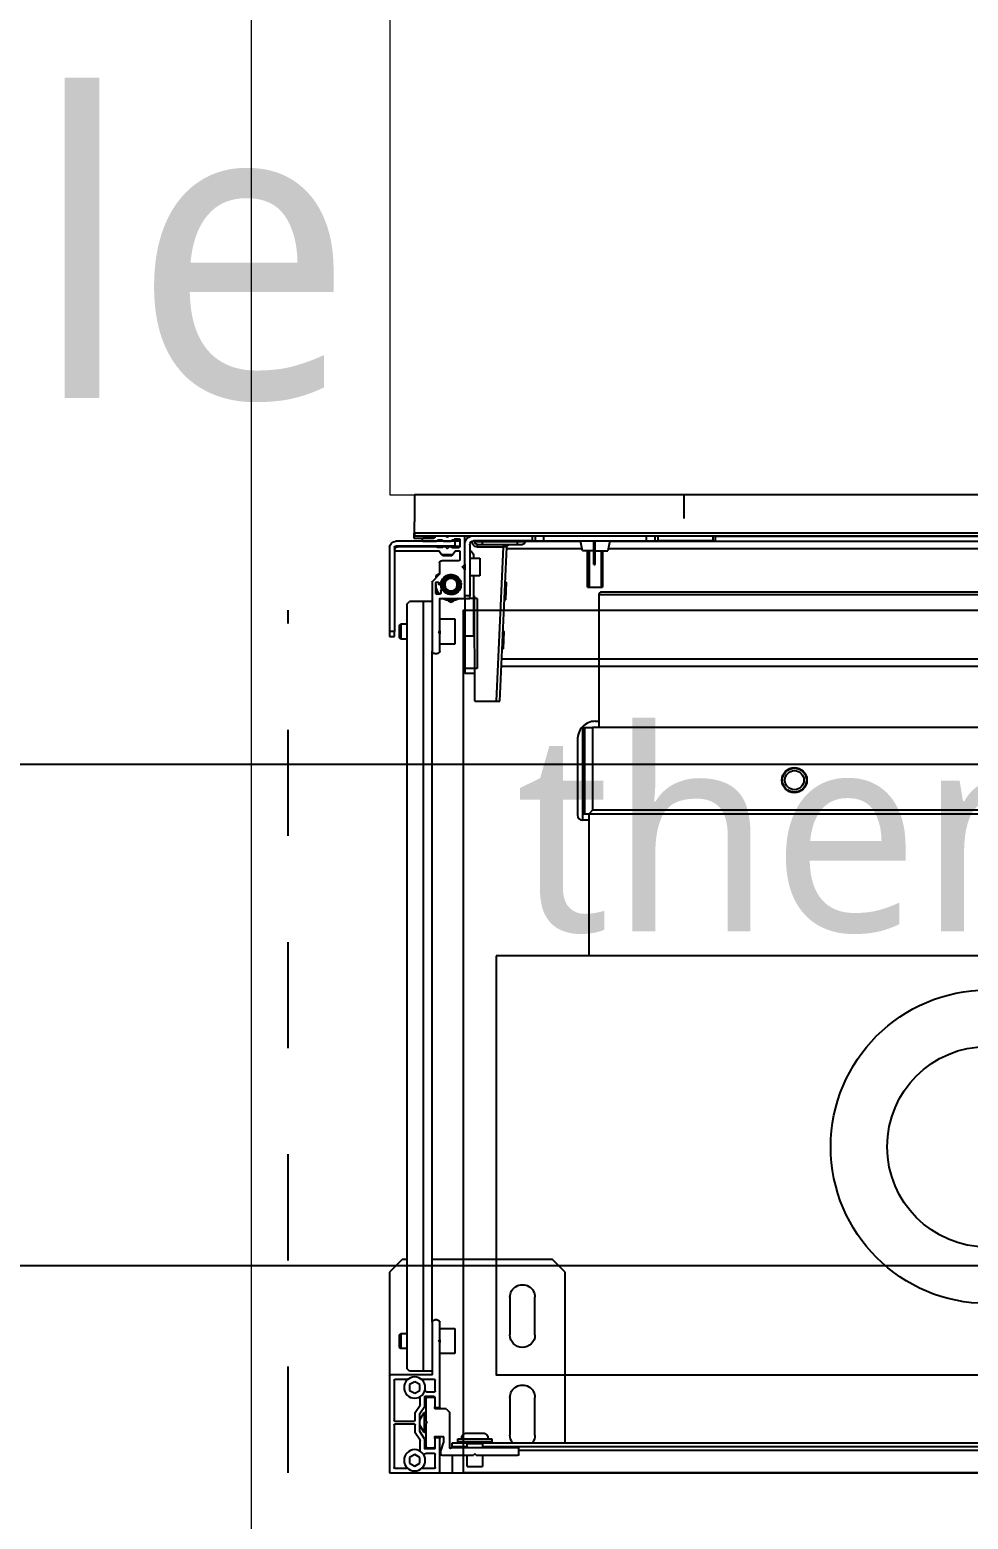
# Model space of a CAD drawing. Header units: millimetres. Extents: x 449410 to 506007, y -379864 to -318775.
# Drawn here: x 466286 to 466660, y -344325 to -343731 of the extents above; entities that cross this region are included whole.
import ezdxf

# ---------------------------------------------------------------- set-up
doc = ezdxf.new("R2010")
doc.units = ezdxf.units.MM
doc.linetypes.add('prlm_ef', pattern=[0.165, 0.1, -0.065])
doc.linetypes.add('prlm_vmc', pattern=[0.282222, 0.141111, -0.141111])
doc.layers.add('_GAZELEC-BOITE INCORPO', color=36, linetype='Continuous', lineweight=18)
for name, color, linetype in [('_GAZELEC-EAU CHAUDE', 1, 'Continuous'), ('prlm-CHAUFF', 30, 'Continuous'), ('prlm-EAU-EF', 161, 'Continuous'), ('prlm-MOD', 64, 'Continuous')]:
    doc.layers.add(name, color=color, linetype=linetype)
doc.layers.add('prlm-xpoly', color=7, linetype='Continuous', plot=False)
doc.styles.add('Arial', font='arial.ttf')
doc.styles.add('prlm-chauff', font='trebucbi.ttf', dxfattribs={"height": 18})
doc.dimstyles.new('200', dxfattribs={"dimtxt": 150, "dimasz": 25, "dimexe": 50, "dimexo": 50, "dimgap": 20, "dimtad": 1, "dimdec": 0, "dimlfac": 0.1, "dimdsep": 46, "dimtxsty": 'Arial', "dimblk1": 'DOTBLANK', "dimblk2": 'DOTBLANK', "dimsah": 1, "dimcen": 25, "dimclrd": 5, "dimclre": 5, "dimadec": 0, "dimazin": 0, "dimtfac": 1, "dimtdec": 0, "dimtmove": 0, "dimatfit": 3, "dimldrblk": 'DOTBLANK', "dimfxl": 50, "dimtolj": 1, "dimtzin": 0, "dimarcsym": 0})

# ---------------------------------------------------------------- blocks, each defined once
blk = doc.blocks.new('MTI900_Alu_390')
at = {"layer": 'prlm-MOD', "color": 1, "linetype": 'Continuous'}
for p, q in [((-4.475, 0), (-4.472, 0)), ((-4.475, -0.003), (-4.475, 0)), ((-4.472, 0), (-4.278, 0)), ((-4.278, 0), (-4.225, 0)), ((-4.225, 0), (4.225, 0)), ((-4.225, -0.07), (-4.225, 0)), ((-4.475, -0.387), (-4.475, -0.003)), ((-4.457, -0.191), (-4.457, -0.021)), ((-4.454, -0.018), (-4.4033, -0.018)), ((-4.395, -0.0385), (-4.375, -0.0269)), ((-4.395, -0.0615), (-4.395, -0.0385)), ((-4.375, -0.0269), (-4.355, -0.0385)), ((-4.355, -0.0385), (-4.355, -0.0615)), ((-4.3467, -0.018), (-4.296, -0.018)), ((-4.293, -0.021), (-4.293, -0.074)), ((-4.275, -0.003), (-4.275, -0.137)), ((-4.165, -0.025), (-4.105, -0.025)), ((-4.165, -0.025), (-4.165, -0.07)), ((-4.105, -0.07), (-4.105, -0.025)), ((-4.375, -0.0731), (-4.395, -0.0615)), ((-4.355, -0.0615), (-4.375, -0.0731)), ((-4.353, -0.0864), (-4.353, -0.1286)), ((-4.335, -0.098), (-4.335, -0.1341)), ((-4.298, -0.095), (-4.332, -0.095)), ((-4.296, -0.077), (-4.3306, -0.077)), ((-4.33, -0.195), (-4.33, -0.103)), ((-4.327, -0.1), (-4.298, -0.1)), ((-4.295, -0.137), (-4.295, -0.098)), ((-4.27, -0.073), (-4.27, -0.0895)), ((-4.2698, -0.0905), (-4.2602, -0.1195)), ((-4.267, -0.07), (-4.14, -0.07)), ((-4.235, -0.1), (-4.235, -0.24)), ((-3.963, -0.1), (-4.229, -0.1)), ((-4.225, -0.105), (-4.225, -0.1)), ((-4.225, -0.105), (-4.165, -0.105)), ((-4.225, -0.105), (-4.225, -0.12)), ((-4.165, -0.115), (-4.175, -0.125)), ((-4.165, -0.1), (-4.165, -0.115)), ((-4.105, -0.115), (-4.165, -0.115)), ((-4.135, -0.075), (-4.14, -0.07)), ((-4.13, -0.07), (-4.135, -0.075)), ((-4.13, -0.07), (-3.963, -0.07)), ((-4.105, -0.115), (-4.105, -0.1)), ((-4.105, -0.105), (4.105, -0.105)), ((-4.095, -0.125), (-4.105, -0.115)), ((-3.96, -0.073), (-3.96, -0.097)), ((-3.96, -0.09), (3.96, -0.09)), ((-4.373, -0.1605), (-4.373, -0.191)), ((-4.3535, -0.1303), (-4.3725, -0.1588)), ((-4.3377, -0.16), (-4.355, -0.19)), ((-4.355, -0.1659), (-4.355, -0.2341)), ((-4.3355, -0.1358), (-4.3545, -0.1642)), ((-4.33, -0.1677), (-4.3421, -0.1677)), ((-4.3377, -0.24), (-4.3377, -0.16)), ((-4.33, -0.16), (-4.3377, -0.16)), ((-4.295, -0.137), (-4.295, -0.142)), ((-4.278, -0.14), (-4.292, -0.14)), ((-4.292, -0.145), (-4.263, -0.145)), ((-4.26, -0.142), (-4.26, -0.1205)), ((-4.225, -0.12), (-4.17, -0.12)), ((-4.203, -0.12), (-4.203, -0.125)), ((-4.203, -0.125), (-4.067, -0.125)), ((-4.203, -0.125), (-4.203, -0.135)), ((-4.203, -0.135), (-4.067, -0.135)), ((-4.1675, -0.158), (-4.1025, -0.158)), ((-4.1, -0.12), (4.1, -0.12)), ((-4.067, -0.125), (-4.067, -0.12)), ((-4.067, -0.135), (-4.067, -0.125)), ((-3.995, -0.3), (-3.995, -0.15)), ((-3.895, -0.15), (-3.895, -0.3)), ((-3.775, -0.12), (-3.775, -0.8)), ((-4.457, -0.369), (-4.457, -0.209)), ((-4.376, -0.194), (-4.454, -0.194)), ((-4.454, -0.206), (-4.376, -0.206)), ((-4.373, -0.209), (-4.373, -0.2404)), ((-4.355, -0.21), (-4.3377, -0.24)), ((-4.3545, -0.2358), (-4.335, -0.265)), ((-4.33, -0.2323), (-4.3421, -0.2323)), ((-4.325, -0.2), (-4.33, -0.195)), ((-4.33, -0.205), (-4.325, -0.2)), ((-4.33, -0.297), (-4.33, -0.205)), ((-4.373, -0.2404), (-4.3535, -0.2697)), ((-4.353, -0.2714), (-4.353, -0.3036)), ((-4.3377, -0.24), (-4.33, -0.24)), ((-4.335, -0.265), (-4.335, -0.302)), ((-4.295, -0.258), (-4.295, -0.263)), ((-4.295, -0.302), (-4.295, -0.263)), ((-4.25, -0.255), (-4.292, -0.255)), ((-4.292, -0.26), (-4.278, -0.26)), ((-4.275, -0.263), (-4.275, -0.52)), ((-4.25, -0.255), (-4.235, -0.24)), ((-4.395, -0.3285), (-4.375, -0.3169)), ((-4.395, -0.3515), (-4.395, -0.3285)), ((-4.375, -0.3631), (-4.395, -0.3515)), ((-4.375, -0.3169), (-4.355, -0.3285)), ((-4.355, -0.3515), (-4.375, -0.3631)), ((-4.355, -0.3285), (-4.355, -0.3515)), ((-4.332, -0.305), (-4.298, -0.305)), ((-4.328, -0.323), (-4.296, -0.323)), ((-4.298, -0.3), (-4.327, -0.3)), ((-4.293, -0.326), (-4.293, -0.369)), ((-4.475, -0.8), (-4.475, -0.387)), ((-4.308, -0.39), (-4.472, -0.39)), ((-4.4033, -0.372), (-4.454, -0.372)), ((-4.395, -0.405), (-4.405, -0.415)), ((-4.405, -0.415), (-4.405, -3.465)), ((-4.34, -0.405), (-4.395, -0.405)), ((-4.296, -0.372), (-4.3467, -0.372)), ((-4.305, -0.405), (-4.34, -0.405)), ((-4.34, -0.405), (-4.34, -3.475)), ((-4.305, -0.6), (-4.305, -0.393)), ((-4.215, -0.475), (-4.275, -0.475)), ((-4.215, -0.575), (-4.215, -0.475)), ((-4.43, -0.495), (-4.435, -0.5)), ((-4.435, -0.5), (-4.435, -0.55)), ((-4.43, -0.555), (-4.43, -0.495)), ((-4.405, -0.495), (-4.43, -0.495)), ((-4.275, -0.52), (-4.2779, -0.5229)), ((-4.2779, -0.5271), (-4.275, -0.53)), ((-4.275, -0.53), (-4.275, -0.52)), ((-4.275, -0.53), (-4.275, -0.6)), ((-4.435, -0.55), (-4.43, -0.555)), ((-4.43, -0.555), (-4.405, -0.555)), ((-4.275, -0.575), (-4.215, -0.575)), ((-3.995, -0.7), (-3.995, -0.55)), ((-3.895, -0.55), (-3.895, -0.7)), ((-4.305, -0.6), (-4.305, -3.277)), ((-4.285, -0.61), (-4.295, -0.61)), ((-4.425, -0.85), (-4.475, -0.8)), ((-3.775, -0.8), (-3.825, -0.85)), ((-4.405, -0.85), (-4.425, -0.85)), ((-3.825, -0.85), (-4.305, -0.85)), ((-4.1351, -3.077), (-4.136, -3.497)), ((-4.1351, -3.077), (-4.05, -3.077)), ((-4.0221, -3.692), (-4.05, -3.077)), ((-4.05, -3.077), (-4.035, -3.077)), ((-4.035, -3.077), (-4.0071, -3.6913)), ((-4.175, -3.207), (-4.175, -3.187)), ((-4.1353, -3.187), (-4.175, -3.187)), ((-4.175, -3.337), (-4.175, -3.207)), ((-4.125, -3.207), (-4.175, -3.207)), ((-4.125, -3.487), (-4.125, -3.207)), ((-0.2775, -3.215), (-4.0287, -3.215)), ((-0.2775, -3.245), (-4.0274, -3.245)), ((-4.43, -3.325), (-4.435, -3.33)), ((-4.43, -3.385), (-4.43, -3.325)), ((-4.405, -3.325), (-4.43, -3.325)), ((-4.305, -3.5528), (-4.305, -3.277)), ((-4.295, -3.267), (-4.285, -3.267)), ((-4.275, -3.277), (-4.275, -3.3458)), ((-4.215, -3.305), (-4.275, -3.305)), ((-4.215, -3.405), (-4.215, -3.305)), ((-4.0205, -3.2854), (-4.0255, -3.2857)), ((-4.0205, -3.2854), (-4.0173, -3.3556)), ((-4.475, -3.355), (-4.475, -3.335)), ((-4.475, -3.335), (-4.455, -3.335)), ((-4.475, -3.69), (-4.475, -3.355)), ((-4.455, -3.355), (-4.475, -3.355)), ((-4.455, -3.335), (-4.455, -3.355)), ((-4.455, -3.69), (-4.455, -3.355)), ((-4.435, -3.33), (-4.435, -3.38)), ((-4.435, -3.38), (-4.43, -3.385)), ((-4.43, -3.385), (-4.405, -3.385)), ((-4.2759, -3.3479), (-4.2779, -3.3499)), ((-4.2779, -3.3541), (-4.2759, -3.3561)), ((-4.275, -3.3582), (-4.275, -3.3458)), ((-4.275, -3.3582), (-4.275, -3.484)), ((-4.175, -3.487), (-4.175, -3.337)), ((-4.14, -3.337), (-4.175, -3.337)), ((-4.14, -3.487), (-4.14, -3.337)), ((-4.0223, -3.3558), (-4.0173, -3.3556)), ((-4.275, -3.405), (-4.215, -3.405)), ((-4.405, -3.465), (-4.395, -3.475)), ((-4.34, -3.475), (-4.395, -3.475)), ((-4.305, -3.475), (-4.34, -3.475)), ((-4.29, -3.5066), (-4.2854, -3.504)), ((-4.274, -3.504), (-4.287, -3.504)), ((-4.272, -3.487), (-4.178, -3.487)), ((-4.24, -3.4778), (-4.23, -3.472)), ((-4.23, -3.472), (-4.22, -3.4778)), ((-4.175, -3.49), (-4.175, -3.487)), ((-4.175, -3.487), (-4.155, -3.487)), ((-4.175, -3.49), (-4.175, -3.6008)), ((-4.155, -3.497), (-4.175, -3.497)), ((-4.14, -3.487), (-4.155, -3.487)), ((-4.155, -3.487), (-4.155, -3.497)), ((-4.155, -3.702), (-4.155, -3.497)), ((-4.125, -3.487), (-4.14, -3.487)), ((-4.14, -3.577), (-4.14, -3.487)), ((-4.136, -3.497), (-4.14, -3.4972)), ((-4.0116, -3.4816), (-4.0166, -3.4819)), ((-4.0116, -3.4816), (-4.0084, -3.5518)), ((-4.2769, -3.5821), (-4.3041, -3.5549)), ((-4.29, -3.507), (-4.29, -3.549)), ((-4.287, -3.552), (-4.282, -3.552)), ((-4.279, -3.549), (-4.279, -3.545)), ((-4.276, -3.542), (-4.2729, -3.542)), ((-4.271, -3.518), (-4.271, -3.507)), ((-4.2657, -3.521), (-4.268, -3.521)), ((-4.195, -3.5614), (-4.195, -3.5226)), ((-4.0134, -3.552), (-4.0084, -3.5518)), ((-3.685, -3.532), (-3.625, -3.532)), ((-3.685, -3.532), (-3.685, -3.677)), ((-3.6789, -3.677), (-3.6789, -3.532)), ((-3.6311, -3.677), (-3.6311, -3.532)), ((-3.625, -3.677), (-3.625, -3.532)), ((-4.2906, -3.577), (-4.2906, -3.5684)), ((-4.2806, -3.5828), (-4.2906, -3.577)), ((-4.276, -3.627), (-4.276, -3.5842)), ((-4.1759, -3.6029), (-4.1829, -3.6099)), ((-4.1829, -3.6141), (-4.1759, -3.6211)), ((-4.175, -3.6232), (-4.175, -3.6008)), ((-4.175, -3.6232), (-4.175, -3.734)), ((-4.115, -3.577), (-4.155, -3.577)), ((-4.115, -3.647), (-4.115, -3.577)), ((-3.66, -3.6225), (-3.655, -3.6225)), ((-3.66, -3.6225), (-3.66, -3.6361)), ((-3.655, -3.6225), (-3.655, -3.6361)), ((-4.455, -3.682), (-4.455, -3.68)), ((-4.452, -3.677), (-4.2791, -3.677)), ((-4.2766, -3.6757), (-4.2679, -3.6633)), ((-4.198, -3.637), (-4.266, -3.637)), ((-4.2654, -3.662), (-4.2246, -3.662)), ((-4.263, -3.657), (-4.265, -3.659)), ((-4.225, -3.659), (-4.265, -3.659)), ((-4.265, -3.659), (-4.265, -3.662)), ((-4.227, -3.657), (-4.263, -3.657)), ((-4.2607, -3.657), (-4.2607, -3.662)), ((-4.2293, -3.657), (-4.2293, -3.662)), ((-4.225, -3.659), (-4.227, -3.657)), ((-4.225, -3.662), (-4.225, -3.659)), ((-4.2221, -3.6633), (-4.2134, -3.6757)), ((-4.2109, -3.677), (-4.198, -3.677)), ((-4.195, -3.674), (-4.195, -3.64)), ((-4.155, -3.647), (-4.115, -3.647)), ((-4.14, -3.6567), (-4.14, -3.647)), ((-3.705, -3.677), (-3.713, -3.717)), ((-3.66, -3.677), (-3.705, -3.677)), ((-3.66, -3.6361), (-3.655, -3.6361)), ((-3.66, -3.6361), (-3.66, -3.717)), ((-3.655, -3.6361), (-3.655, -3.717)), ((-3.655, -3.677), (-3.605, -3.677)), ((-3.597, -3.717), (-3.605, -3.677)), ((-4.215, -3.695), (-4.45, -3.695)), ((-4.215, -3.715), (-4.45, -3.715)), ((-4.2855, -3.692), (-4.445, -3.692)), ((-4.378, -3.747), (-4.378, -3.727)), ((-4.378, -3.727), (-4.298, -3.727)), ((-4.375, -3.737), (4.375, -3.737)), ((-4.375, -3.747), (-4.375, -3.737)), ((-4.345, -3.724), (-4.345, -3.718)), ((-4.342, -3.715), (-4.2885, -3.715)), ((-4.298, -3.727), (-4.342, -3.727)), ((-4.298, -3.727), (-4.298, -3.737)), ((-4.295, -3.734), (-4.295, -3.73)), ((-4.2653, -3.69), (-4.2827, -3.69)), ((-4.2826, -3.72), (-4.2654, -3.72)), ((-4.2651, -3.7161), (-4.269, -3.72)), ((-4.2618, -3.7161), (-4.2651, -3.7161)), ((-4.265, -3.69), (-4.265, -3.695)), ((-4.2521, -3.692), (-4.2625, -3.692)), ((-4.2607, -3.69), (-4.2607, -3.695)), ((-4.2595, -3.715), (-4.231, -3.715)), ((-4.2471, -3.6871), (-4.2521, -3.692)), ((-4.2471, -3.7321), (-4.2521, -3.737)), ((-4.2414, -3.7335), (-4.2486, -3.7335)), ((-4.2379, -3.692), (-4.2429, -3.6871)), ((-4.2379, -3.737), (-4.2429, -3.7321)), ((-4.228, -3.692), (-4.2379, -3.692)), ((-4.2293, -3.69), (-4.2293, -3.695)), ((-4.2249, -3.7161), (-4.2287, -3.7161)), ((-4.2252, -3.69), (-4.198, -3.69)), ((-4.2251, -3.72), (-4.215, -3.72)), ((-4.225, -3.695), (-4.225, -3.69)), ((-4.221, -3.72), (-4.2249, -3.7161)), ((-4.215, -3.715), (-4.215, -3.695)), ((-4.215, -3.695), (-4.195, -3.695)), ((-4.195, -3.715), (-4.215, -3.715)), ((-4.215, -3.72), (-4.215, -3.722)), ((-4.212, -3.725), (-4.198, -3.725)), ((-4.195, -3.722), (-4.195, -3.693)), ((-4.175, -3.737), (-4.175, -3.734)), ((-4.165, -3.737), (-4.165, -3.7265)), ((-3.9067, -3.717), (-4.14, -3.717)), ((-4.135, -3.717), (-4.135, -3.712)), ((-4.105, -3.712), (-4.135, -3.712)), ((-4.125, -3.692), (-4.0221, -3.692)), ((-4.125, -3.702), (-4.125, -3.692)), ((-4.125, -3.702), (-4.105, -3.702)), ((-4.105, -3.702), (-3.965, -3.702)), ((-4.105, -3.702), (-4.105, -3.712)), ((-4.105, -3.712), (-4.105, -3.717)), ((-3.965, -3.712), (-4.105, -3.712)), ((-4.0071, -3.6913), (-4.0221, -3.692)), ((-4.022, -3.6925), (-4.0221, -3.692)), ((-3.7066, -3.685), (-4.0074, -3.685)), ((-4.0071, -3.6913), (-4.007, -3.6925)), ((-3.965, -3.702), (-3.945, -3.702)), ((-3.965, -3.702), (-3.965, -3.712)), ((-3.965, -3.717), (-3.965, -3.712)), ((-3.935, -3.712), (-3.965, -3.712)), ((-3.935, -3.712), (-3.935, -3.717)), ((-3.935, -3.715), (-3.7126, -3.715)), ((-3.9067, -3.737), (-3.9067, -3.717)), ((-3.9067, -3.717), (-3.8932, -3.717)), ((-3.8932, -3.717), (-3.86, -3.717)), ((-3.8932, -3.717), (-3.8932, -3.737)), ((-3.86, -3.717), (-3.45, -3.717)), ((-3.86, -3.717), (-3.86, -3.737)), ((-0.26, -3.685), (-3.6034, -3.685)), ((-3.5974, -3.715), (-0.25, -3.715)), ((-3.45, -3.717), (-3.45, -3.737)), ((-3.45, -3.717), (-3.4168, -3.717)), ((-3.4168, -3.737), (-3.4168, -3.717)), ((-3.4168, -3.717), (-3.4033, -3.717)), ((-3.185, -3.717), (-3.4033, -3.717)), ((-3.4033, -3.717), (-3.4033, -3.737)), ((-3.185, -3.717), (-3.175, -3.717)), ((-3.185, -3.737), (-3.185, -3.717)), ((-3.175, -3.717), (-3.175, -3.737)), ((-3.175, -3.735), (-0.2433, -3.735)), ((-4.375, -3.747), (-4.378, -3.747)), ((4.375, -3.747), (-4.375, -3.747)), ((-4.375, -3.747), (-4.375, -3.792)), ((-4.375, -3.902), (-4.375, -3.792)), ((-4.375, -3.902), (4.375, -3.902))]:
    blk.add_line(p, q, dxfattribs=at)
at = {"layer": 'prlm-MOD', "color": 1, "ltscale": 50}
blk.add_lwpolyline([(-3.3, -3.8058), (-3.3, -3.902)], dxfattribs=at)
at = {"layer": 'prlm-MOD', "color": 1, "linetype": 'Continuous'}
for centre, radius in [((-4.375, -0.05), 0.0425), ((-4.375, -0.34), 0.0425), ((-4.23, -3.542), 0.035), ((-4.23, -3.542), 0.03), ((-4.23, -3.542), 0.025)]:
    blk.add_circle(centre, radius, dxfattribs=at)
for centre, radius, start, end in [((-4.472, -0.003), 0.003, 90, 180), ((-4.278, -0.003), 0.003, 0, 90), ((-4.454, -0.021), 0.003, 90, 180), ((-4.4033, -0.021), 0.003, 84.51824, 90), ((-4.3467, -0.021), 0.003, 90, 95.48174), ((-4.296, -0.021), 0.003, 0, 90), ((-4.3306, -0.067), 0.01, 213.6525, 270), ((-4.332, -0.098), 0.003, 90, 180), ((-4.327, -0.103), 0.003, 90, 180), ((-4.298, -0.098), 0.003, 0, 90), ((-4.298, -0.103), 0.003, 0, 90), ((-4.296, -0.074), 0.003, 270, 0), ((-4.267, -0.073), 0.003, 90, 180), ((-4.267, -0.0895), 0.003, 180, 198.43495), ((-4.232, -0.1), 0.003, 0, 180), ((-3.963, -0.073), 0.003, 0, 90), ((-3.963, -0.097), 0.003, 270, 0), ((-4.37, -0.1605), 0.003, 146.30993, 180), ((-4.352, -0.1659), 0.003, 146.30993, 180), ((-4.356, -0.1286), 0.003, 326.30993, 0), ((-4.338, -0.1341), 0.003, 326.30993, 0), ((-4.292, -0.137), 0.003, 180, 270), ((-4.292, -0.142), 0.003, 180, 270), ((-4.278, -0.137), 0.003, 270, 0), ((-4.263, -0.142), 0.003, 270, 0), ((-4.263, -0.1205), 0.003, 0, 18.43495), ((-4.1675, -0.138), 0.02, 171.37307, 270), ((-4.1675, -0.133), 0.02, 185.73917, 187.18076), ((-4.1025, -0.138), 0.02, 270, 8.62693), ((-4.1025, -0.133), 0.02, 352.81924, 354.26083), ((-3.945, -0.15), 0.05, 143.1301, 180), ((-3.945, -0.15), 0.05, 0, 36.8699), ((-4.454, -0.191), 0.003, 180, 270), ((-4.454, -0.209), 0.003, 90, 180), ((-4.376, -0.191), 0.003, 270, 0), ((-4.376, -0.209), 0.003, 0, 90), ((-4.352, -0.2341), 0.003, 180, 213.69007), ((-4.356, -0.2714), 0.003, 0, 33.69007), ((-4.292, -0.258), 0.003, 90, 180), ((-4.292, -0.263), 0.003, 90, 180), ((-4.278, -0.263), 0.003, 0, 90), ((-4.332, -0.302), 0.003, 180, 270), ((-4.328, -0.333), 0.01, 90, 133.85099), ((-4.327, -0.297), 0.003, 180, 270), ((-4.298, -0.297), 0.003, 270, 0), ((-4.298, -0.302), 0.003, 270, 0), ((-4.296, -0.326), 0.003, 0, 90), ((-3.945, -0.3), 0.05, 180, 0), ((-4.472, -0.387), 0.003, 180, 270), ((-4.454, -0.369), 0.003, 180, 270), ((-4.4033, -0.369), 0.003, 270, 275.48179), ((-4.3467, -0.369), 0.003, 264.51823, 270), ((-4.308, -0.393), 0.003, 0, 90), ((-4.296, -0.369), 0.003, 270, 0), ((-4.2758, -0.525), 0.003, 135, 225), ((-3.945, -0.55), 0.05, 0, 180), ((-4.295, -0.6), 0.01, 180, 270), ((-4.285, -0.6), 0.01, 270, 0), ((-3.945, -0.7), 0.05, 180, 0), ((-4.295, -3.277), 0.01, 90, 180), ((-4.285, -3.277), 0.01, 0, 90), ((-4.2758, -3.352), 0.003, 135, 225), ((-4.278, -3.3458), 0.003, 315, 0), ((-4.278, -3.3582), 0.003, 0, 45), ((-4.287, -3.507), 0.003, 90, 180), ((-4.23, -3.542), 0.06, 140.70352, 188.509), ((-4.23, -3.542), 0.065, 144.22418, 157.38014), ((-4.272, -3.484), 0.003, 180, 270), ((-4.274, -3.507), 0.003, 0, 90), ((-4.23, -3.542), 0.04, 184.00063, 146.07277), ((-4.23, -3.542), 0.065, 57.79577, 122.20423), ((-4.23, -3.542), 0.06, 66.44354, 113.55646), ((-4.178, -3.49), 0.003, 0, 90), ((-4.302, -3.5528), 0.003, 180, 225), ((-4.287, -3.549), 0.003, 180, 270), ((-4.282, -3.549), 0.003, 270, 0), ((-4.276, -3.545), 0.003, 90, 180), ((-4.2729, -3.545), 0.003, 4.00063, 90), ((-4.268, -3.518), 0.003, 180, 270), ((-4.23, -3.542), 0.04, 146.07277, 184.00063), ((-4.2657, -3.518), 0.003, 270, 326.07277), ((-4.23, -3.542), 0.065, 206.16198, 224.95254), ((-4.279, -3.5842), 0.003, 0, 45), ((-4.1808, -3.612), 0.003, 135, 225), ((-4.178, -3.6008), 0.003, 315, 0), ((-4.178, -3.6232), 0.003, 0, 45), ((-4.452, -3.68), 0.003, 90, 180), ((-4.445, -3.682), 0.01, 180, 270), ((-4.2791, -3.674), 0.003, 270, 325.00798), ((-4.266, -3.627), 0.01, 180, 270), ((-4.2654, -3.665), 0.003, 90, 145.00798), ((-4.2246, -3.665), 0.003, 34.99202, 90), ((-4.2109, -3.674), 0.003, 214.99202, 270), ((-4.198, -3.64), 0.003, 0, 90), ((-4.198, -3.674), 0.003, 270, 0), ((-4.1151, -3.7104), 0.05, 129.88406, 142.91394), ((-4.16, -3.6567), 0.02, 309.88406, 0), ((-4.45, -3.69), 0.025, 180, 270), ((-4.45, -3.69), 0.005, 180, 270), ((-4.342, -3.718), 0.003, 90, 180), ((-4.342, -3.724), 0.003, 180, 270), ((-4.298, -3.73), 0.003, 0, 90), ((-4.292, -3.734), 0.003, 180, 270), ((-4.2885, -3.718), 0.003, 9.59407, 90), ((-4.2827, -3.693), 0.003, 90, 160.52878), ((-4.2826, -3.717), 0.003, 189.59407, 270), ((-4.2654, -3.717), 0.003, 270, 350.40593), ((-4.2653, -3.693), 0.003, 19.47122, 90), ((-4.275, -3.715), 0.01, 353.93882, 0), ((-4.2595, -3.718), 0.003, 90, 170.40593), ((-4.245, -3.6892), 0.003, 45, 135), ((-4.245, -3.7342), 0.003, 45, 135), ((-4.231, -3.718), 0.003, 9.59407, 90), ((-4.2252, -3.693), 0.003, 90, 160.52878), ((-4.2251, -3.717), 0.003, 189.59407, 270), ((-4.215, -3.715), 0.01, 180, 186.06118), ((-4.212, -3.722), 0.003, 180, 270), ((-4.198, -3.693), 0.003, 0, 90), ((-4.198, -3.722), 0.003, 270, 0), ((-4.178, -3.734), 0.003, 270, 0), ((-4.14, -3.702), 0.035, 180, 270), ((-4.14, -3.702), 0.015, 180, 270), ((-4.125, -3.712), 0.02, 90, 192.41205), ((-4.125, -3.712), 0.01, 90, 180), ((-3.997, -3.692), 0.01, 182.60256, 270), ((-3.945, -3.712), 0.01, 0, 90)]:
    blk.add_arc(centre, radius, start, end, dxfattribs=at)
for centre, major_axis, ratio, start_param, end_param in [((-4.022, -3.6931), (0.015, 0.0007), 0.045361, 0, 1.568734), ((-3.997, -3.692), (0.025, 0), 0.4, 3.187016, 4.712389)]:
    blk.add_ellipse(centre, major_axis=major_axis, ratio=ratio, start_param=start_param, end_param=end_param, dxfattribs=at)
blk = doc.blocks.new('xi.thema+')
at = {"layer": 'prlm-CHAUFF', "color": 7, "linetype": 'prlm_vmc', "ltscale": 30}
blk.add_lwpolyline([(-27.9, 0), (-27.9, 34.4)], dxfattribs=at)
at = {"layer": 'prlm-CHAUFF', "color": 0}
blk.add_lwpolyline([(-20.9, 0), (-20.9, 34.4), (20.9, 34.4), (20.9, 0)], close=True, dxfattribs=at)
for radius in [6.25, 4]:
    blk.add_circle((0, 13), radius, dxfattribs=at)
at = {"layer": 'prlm-CHAUFF', "color": 0, "insert": (0, 25.539), "char_height": 8, "width": 7.19706, "attachment_point": 5, "style": 'prlm-chauff'}
blk.add_mtext('thema+', dxfattribs=at)
blk = doc.blocks.new('xi.uta-yzen-d')
at = {"layer": 'prlm-CHAUFF', "ltscale": 50}
for p, q in [((-20.9, 35.12), (-36.3, 35.12)), ((-36.4, 35.02), (-20.8, 35.02)), ((-36.4, 35.02), (-36.4, 29.72)), ((-37.056, 29.72), (-36.65, 29.72)), ((-37.056, 29.72), (-37.056, 26.02)), ((-37, 29.72), (-37, 26.27)), ((-36.98, 29.72), (-36.98, 26.27)), ((-20.55, 29.72), (-36.65, 29.72)), ((-36.65, 29.72), (-36.65, 26.42)), ((-36.55, 29.97), (-36.4, 29.97)), ((-37.25, 29.216), (-37.25, 26.22)), ((-37, 28.42), (-36.98, 28.42)), ((-36.98, 28.07), (-37, 28.07)), ((-37, 27.693), (-36.98, 27.693)), ((-36.98, 27.343), (-37, 27.343)), ((-37, 27.293), (-36.98, 27.293)), ((-36.98, 27.193), (-37, 27.193)), ((-36.98, 26.27), (-37, 26.27)), ((-36.8, 26.27), (-36.98, 26.27)), ((-36.65, 26.42), (-36.8, 26.27)), ((-20.4, 26.27), (-36.8, 26.27)), ((-36.8, 26.27), (-36.8, 20.62)), ((-20.55, 26.42), (-36.65, 26.42)), ((-36.8, 26.02), (-37.05, 26.02))]:
    blk.add_line(p, q, dxfattribs=at)
blk.add_lwpolyline([(-40.5, 20.62), (-40.5, 3.9), (40.5, 3.9), (40.5, 20.62)], close=True, dxfattribs=at)
for radius in [0.5, 0.48, 0.38]:
    blk.add_circle((-28.6, 27.62), radius, dxfattribs=at)
for centre, radius, start, end in [((-36.3, 35.02), 0.1, 90, 180), ((-36.475, 29.24), 0.776, 138.52479, 181.76751), ((-36.55, 29.27), 0.7, 90, 136.27309), ((-37.05, 26.22), 0.2, 180, 268.32391), ((-37.05, 26.22), 0.2, 268.32391, 270)]:
    blk.add_arc(centre, radius, start, end, dxfattribs=at)
for centre, major_axis, ratio, start_param, end_param in [((-36.55, 28.959), (-0.45, 0), 0.974723, 5.983927, 6.283185), ((-36.55, 28.603), (-0.45, 0), 0.974723, 5.983927, 6.283185), ((-35.75, 28.603), (-1.25, 0), 0.146694, 0, 0.179125)]:
    blk.add_ellipse(centre, major_axis=major_axis, ratio=ratio, start_param=start_param, end_param=end_param, dxfattribs=at)
blk.add_open_spline([(-36.982, 29.391), (-36.986, 29.379), (-36.989, 29.366), (-36.997, 29.324), (-37, 29.294), (-37, 29.265)], degree=3, knots=[0.8185803, 0.8185803, 0.8185803, 0.8185803, 0.875, 0.875, 1, 1, 1, 1], dxfattribs=at)
blk = doc.blocks.new('_DOTBLANK')
at = {"color": 0, "linetype": 'ByBlock'}
blk.add_line((-0.5, 0), (-1, 0), dxfattribs=at)
blk.add_circle((0, 0), 0.5, dxfattribs=at)
blk = doc.blocks.new('*D142')
at = {"layer": '_GAZELEC-BOITE INCORPO', "color": 5, "lineweight": -2, "transparency": 16777216}
for p, q in [((466972.08, -344224.33), (466016.45, -344224.33)), ((466066.45, -344249.33), (466066.45, -349400.85)), ((466972.08, -349425.85), (466016.45, -349425.85))]:
    blk.add_line(p, q, dxfattribs=at)
at = {"layer": '_GAZELEC-BOITE INCORPO', "color": 5, "lineweight": -2, "transparency": 16777216, "xscale": 25, "yscale": 25, "zscale": 25}
for p, rotation in [((466066.45, -344224.33), 90), ((466066.45, -349425.85), 270)]:
    blk.add_blockref('_DOTBLANK', p, dxfattribs=dict(at, rotation=rotation))
at = {"layer": '_GAZELEC-BOITE INCORPO', "color": 0, "transparency": 16777216, "insert": (465969.86, -346825.09), "char_height": 150, "attachment_point": 5, "rotation": 90, "style": 'Arial'}
blk.add_mtext('\\A1;520', dxfattribs=at)
blk = doc.blocks.new('*D143')
at = {"layer": '_GAZELEC-BOITE INCORPO', "color": 5, "lineweight": -2, "transparency": 16777216}
for p, q in [((465749.79, -344024.33), (465749.79, -343742.42)), ((466972.08, -344024.33), (465699.79, -344024.33)), ((465749.79, -344199.33), (465749.79, -344049.33)), ((466972.08, -344224.33), (465699.79, -344224.33))]:
    blk.add_line(p, q, dxfattribs=at)
at = {"layer": '_GAZELEC-BOITE INCORPO', "color": 5, "lineweight": -2, "transparency": 16777216, "xscale": 25, "yscale": 25, "zscale": 25}
for p, rotation in [((465749.79, -344024.33), 90), ((465749.79, -344224.33), 270)]:
    blk.add_blockref('_DOTBLANK', p, dxfattribs=dict(at, rotation=rotation))
at = {"layer": '_GAZELEC-BOITE INCORPO', "color": 0, "transparency": 16777216, "insert": (465653.21, -343870.88), "char_height": 150, "attachment_point": 5, "rotation": 90, "style": 'Arial'}
blk.add_mtext('\\A1;20', dxfattribs=at)
blk = doc.blocks.new('*D144')
at = {"layer": '_GAZELEC-BOITE INCORPO', "color": 5, "lineweight": -2, "transparency": 16777216}
for p, q in [((466971.76, -338914.85), (466016.45, -338914.85)), ((466066.45, -343999.34), (466066.45, -338939.85)), ((466972.08, -344024.34), (466016.45, -344024.34))]:
    blk.add_line(p, q, dxfattribs=at)
at = {"layer": '_GAZELEC-BOITE INCORPO', "color": 5, "lineweight": -2, "transparency": 16777216, "xscale": 25, "yscale": 25, "zscale": 25}
for p, rotation in [((466066.45, -338914.85), 90), ((466066.45, -344024.34), 270)]:
    blk.add_blockref('_DOTBLANK', p, dxfattribs=dict(at, rotation=rotation))
at = {"layer": '_GAZELEC-BOITE INCORPO', "color": 0, "transparency": 16777216, "insert": (465969.86, -341469.6), "char_height": 150, "attachment_point": 5, "rotation": 90, "style": 'Arial'}
blk.add_mtext('\\A1;511', dxfattribs=at)

msp = doc.modelspace()

# ---------------------------------------------------------------- linework, layer by layer
at = {"layer": '_GAZELEC-EAU CHAUDE', "linetype": 'prlm_ef'}
for points, knots in [([(467201.663, -344190.945), (467201.737, -344126.992), (467201.81, -344063.057), (467201.784, -343964.289), (467201.747, -343929.401), (467201.544, -343839.585), (467201.31, -343784.62), (467201.287, -343710.373), (467201.307, -343691.289), (467201.423, -343654.137), (467201.515, -343636.073), (467201.929, -343581.768), (467202.394, -343545.499), (467203.364, -343472.955), (467203.87, -343436.677), (467204.943, -343328.212), (467205.073, -343256.17), (467201.551, -343113.374), (467197.899, -343042.622), (467185.357, -342914.395), (467177.393, -342856.601), (467163.88, -342786.463), (467161.139, -342773.147), (467155.961, -342749.605), (467153.593, -342739.356), (467148.638, -342718.903), (467146.054, -342708.702), (467137.989, -342678.171), (467132.195, -342657.915), (467113.64, -342597.406), (467099.705, -342557.416), (467059.086, -342451.967), (467030.032, -342386.99), (466966.349, -342257.935), (466931.721, -342193.86), (466858.837, -342066.011), (466820.583, -342002.238), (466767.548, -341915.473), (466753.487, -341892.622), (466725.243, -341846.84), (466711.056, -341823.9), (466668.571, -341754.901), (466640.348, -341708.665), (466585.555, -341615.534), (466558.983, -341568.639), (466508.959, -341473.977), (466485.506, -341426.209), (466443.218, -341329.565), (466424.382, -341280.687), (466403.227, -341214.119), (466398.183, -341197.016), (466389.676, -341165.559), (466386.091, -341151.23), (466380.963, -341128.814), (466379.217, -341120.767), (466374.265, -341096.571), (466371.349, -341080.401), (466363.215, -341028.707), (466359.387, -340993.052), (466354.816, -340921.488), (466354.073, -340885.58), (466355.56, -340794.17), (466359.606, -340738.535), (466372.461, -340626.939), (466381.271, -340570.978), (466402.174, -340458.841), (466414.267, -340402.666), (466440.293, -340290.217), (466454.225, -340233.944), (466482.507, -340121.436), (466496.856, -340065.201), (466524.567, -339952.923), (466537.929, -339896.88), (466562.276, -339785.161), (466573.262, -339729.485), (466585.609, -339654.455), (466588.605, -339634.86), (466595.782, -339583.481), (466599.536, -339551.674), (466605.853, -339488.057), (466608.416, -339456.25), (466614.6, -339360.809), (466616.717, -339297.153), (466618.46, -339169.673), (466618.086, -339105.849), (466616.731, -339003.482), (466616.052, -338965.025), (466615.372, -338926.51)], [0, 0, 0, 0, 191.7160305, 191.7160305, 296.5317683, 296.5317683, 461.8133283, 461.8133283, 518.8911743, 518.8911743, 572.722313, 572.722313, 680.3845905, 680.3845905, 788.046868, 788.046868, 1002.7157355, 1002.7157355, 1217.384603, 1217.384603, 1397.8977095, 1397.8977095, 1440.4234267, 1440.4234267, 1473.4239948, 1473.4239948, 1506.424563, 1506.424563, 1572.4256994, 1572.4256994, 1704.4279722, 1704.4279722, 1922.9131484, 1922.9131484, 2141.3983246, 2141.3983246, 2359.8835008, 2359.8835008, 2437.9147927, 2437.9147927, 2515.9460846, 2515.9460846, 2672.0086684, 2672.0086684, 2828.0712522, 2828.0712522, 2984.1338359, 2984.1338359, 3140.1964197, 3140.1964197, 3193.821844, 3193.821844, 3238.3583902, 3238.3583902, 3263.2116927, 3263.2116927, 3312.9182976, 3312.9182976, 3421.7799645, 3421.7799645, 3530.6416314, 3530.6416314, 3698.1387688, 3698.1387688, 3865.6359062, 3865.6359062, 4033.1330436, 4033.1330436, 4200.630181, 4200.630181, 4368.1273185, 4368.1273185, 4535.6244559, 4535.6244559, 4703.1215933, 4703.1215933, 4762.4703604, 4762.4703604, 4859.0467299, 4859.0467299, 4955.6230993, 4955.6230993, 5148.7758382, 5148.7758382, 5341.9285771, 5341.9285771, 5457.9200995, 5457.9200995, 5457.9200995, 5457.9200995]), ([(467116.216, -344194.06), (467116.564, -344181.596), (467116.91, -344169.22), (467117.618, -344135.957), (467117.818, -344115.248), (467117.207, -344085.921), (467116.903, -344077.069), (467116.282, -344065), (467116.093, -344061.735), (467115.672, -344055.199), (467115.44, -344051.93), (467114.681, -344042.123), (467114.091, -344035.584), (467112.077, -344015.968), (467110.409, -344002.891), (467104.491, -343963.695), (467099.329, -343937.613), (467089.699, -343897.359), (467085.957, -343883.088), (467079.683, -343860.966), (467077.35, -343853.073), (467072.975, -343838.822), (467070.962, -343832.458), (467066.834, -343819.787), (467064.718, -343813.478), (467058.204, -343794.633), (467053.641, -343782.18), (467039.243, -343745.194), (467028.695, -343721.034), (467010.637, -343684.475), (467003.888, -343671.663), (466992.38, -343651.231), (466987.842, -343643.491), (466973.798, -343620.506), (466963.839, -343605.457), (466942.812, -343576.038), (466931.744, -343561.669), (466896.233, -343518.844), (466870.117, -343491.717), (466814.308, -343442.049), (466784.616, -343419.51), (466742.198, -343392.594), (466730.67, -343385.772), (466713.373, -343376.272), (466707.732, -343373.286), (466690.833, -343364.679), (466679.444, -343359.318), (466644.807, -343344.266), (466621.088, -343335.606), (466572.579, -343320.872), (466547.79, -343314.798), (466497.349, -343305.086), (466471.698, -343301.447), (466404.34, -343294.964), (466362.144, -343293.877), (466305.349, -343295.852), (466291.036, -343296.637), (466264.724, -343298.586), (466252.73, -343299.666), (466228.682, -343302.203), (466216.618, -343303.66), (466192.582, -343306.937), (466180.607, -343308.761), (466144.884, -343314.819), (466121.344, -343319.642), (466070.28, -343332.236), (466042.988, -343340.419), (465990.581, -343359.587), (465965.466, -343370.572), (465933.364, -343387.505), (465925.127, -343392.135), (465909.76, -343401.353), (465902.597, -343405.908), (465891.036, -343413.712), (465886.543, -343416.866), (465877.675, -343423.333), (465873.304, -343426.645), (465860.371, -343436.81), (465851.992, -343443.893), (465826.629, -343466.862), (465810.446, -343483.774), (465779.986, -343520.024), (465765.711, -343539.361), (465738.947, -343580.196), (465726.461, -343601.694), (465703.165, -343646.549), (465692.357, -343669.905), (465672.299, -343718.147), (465663.049, -343743.032), (465640.595, -343810.065), (465628.575, -343853.197), (465607.704, -343941.128), (465598.85, -343985.925), (465589.701, -344039.859), (465588.216, -344048.91), (465585.349, -344066.997), (465583.966, -344076.034), (465579.974, -344103.129), (465577.521, -344121.166), (465570.804, -344175.179), (465567.183, -344211.056), (465559.045, -344318.114), (465557.253, -344388.722), (465561.727, -344527.466), (465567.994, -344595.603), (465589.35, -344728.502), (465604.439, -344793.263), (465644.197, -344918.578), (465668.865, -344979.131), (465704.572, -345048.583), (465710.619, -345059.862), (465730.292, -345095.06), (465744.671, -345118.668), (465792.808, -345191.743), (465829.801, -345239.659), (465910.651, -345331.115), (465954.509, -345374.654), (466047.648, -345456.932), (466096.93, -345495.671), (466199.442, -345567.939), (466252.673, -345601.468), (466325.959, -345642.821), (466344.933, -345653.11), (466383.124, -345673.011), (466402.345, -345682.624), (466460.363, -345710.474), (466499.514, -345727.719), (466618.205, -345775.636), (466698.983, -345802.489), (466862.855, -345846.782), (466945.95, -345864.22), (467052.944, -345880.97), (467076.235, -345884.272), (467122.942, -345890.254), (467146.354, -345892.937), (467216.75, -345900.166), (467263.897, -345903.891), (467396.601, -345912.05), (467482.569, -345914.646), (467619.376, -345917.195), (467669.962, -345917.799), (467720.637, -345918.403)], [0, 0, 0, 0, 37.3491562, 37.3491562, 101.132526, 101.132526, 128.9500867, 128.9500867, 139.300709, 139.300709, 149.6513312, 149.6513312, 170.3525758, 170.3525758, 211.7550648, 211.7550648, 294.560043, 294.560043, 340.2598681, 340.2598681, 365.7039036, 365.7039036, 386.3253111, 386.3253111, 406.9467185, 406.9467185, 448.1895335, 448.1895335, 530.6751633, 530.6751633, 576.1522591, 576.1522591, 604.3210856, 604.3210856, 660.6587384, 660.6587384, 716.9963912, 716.9963912, 833.4335411, 833.4335411, 949.8706909, 949.8706909, 992.3753018, 992.3753018, 1012.7451185, 1012.7451185, 1053.006417, 1053.006417, 1133.5290139, 1133.5290139, 1214.0516108, 1214.0516108, 1294.5742078, 1294.5742078, 1422.9062456, 1422.9062456, 1466.0000302, 1466.0000302, 1502.0300604, 1502.0300604, 1538.2392836, 1538.2392836, 1574.4485068, 1574.4485068, 1646.8669533, 1646.8669533, 1734.8477714, 1734.8477714, 1822.8285896, 1822.8285896, 1854.0975406, 1854.0975406, 1882.5660856, 1882.5660856, 1901.1667505, 1901.1667505, 1919.7674155, 1919.7674155, 1956.9687454, 1956.9687454, 2035.5692399, 2035.5692399, 2114.1697343, 2114.1697343, 2192.7702288, 2192.7702288, 2271.3707232, 2271.3707232, 2349.9712177, 2349.9712177, 2478.1486319, 2478.1486319, 2606.3260461, 2606.3260461, 2632.1669311, 2632.1669311, 2658.007816, 2658.007816, 2709.689586, 2709.689586, 2813.0531259, 2813.0531259, 3019.7802058, 3019.7802058, 3226.5072856, 3226.5072856, 3433.2343654, 3433.2343654, 3639.9614453, 3639.9614453, 3680.4487394, 3680.4487394, 3767.4016801, 3767.4016801, 3954.5678384, 3954.5678384, 4141.7339967, 4141.7339967, 4328.9001549, 4328.9001549, 4516.0663132, 4516.0663132, 4580.7828776, 4580.7828776, 4645.499442, 4645.499442, 4774.9325708, 4774.9325708, 5033.7988284, 5033.7988284, 5292.665086, 5292.665086, 5364.5158669, 5364.5158669, 5436.3666479, 5436.3666479, 5580.0682097, 5580.0682097, 5839.2821991, 5839.2821991, 5990.7394627, 5990.7394627, 5990.7394627, 5990.7394627])]:
    msp.add_open_spline(points, degree=3, knots=knots, dxfattribs=at)
at = {"layer": 'prlm-EAU-EF', "linetype": 'prlm_ef'}
for points in [[(467241.663, -344190.991), (467241.663, -343892.265), (467241.663, -343616.762), (467194.495, -342738.838), (466777.032, -341854.604), (466416.725, -341104.542), (466631.13, -339619.56), (466655.366, -338925.803)], [(467181.658, -344192.679), (467163.093, -343866.904), (467039.665, -343515.641), (466522.675, -342998.65), (465729.5, -343069.17), (465282.315, -343803.155), (465445.873, -346389.019), (466715.912, -347538.945), (467731.351, -347668.444)], [(467156.201, -344195.177), (467156.201, -344062.547), (467111.268, -343827.317), (467017.04, -343614.56), (466720.628, -343334.965), (466217.129, -343263.355), (465866.36, -343382.193), (465550.481, -344031.966), (465681.711, -345090.126), (466322.012, -345686.07), (467054.555, -345921.511), (467720.16, -345958.4)]]:
    msp.add_spline(points, degree=3, dxfattribs=at)
at = {"layer": 'prlm-xpoly', "lineweight": 0}
for points in [[(467828.002, -341009.921), (465473.731, -341009.389), (465473.717, -343259.626), (464804.053, -343259.626), (464804.053, -344738.832), (465473.721, -344738.832), (465473.841, -344788.832), (466374.522, -344788.832), (466374.636, -342547.849), (467828.001, -342547.832)], [(466429.746, -342597.832), (466429.642, -343916.832), (467828.001, -343916.832), (467828.001, -342597.832)]]:
    msp.add_lwpolyline(points, close=True, dxfattribs=at)

# ---------------------------------------------------------------- block references
at = {"layer": 'prlm-CHAUFF', "xscale": 10, "yscale": 10, "zscale": 10}
msp.add_blockref('xi.uta-yzen-d', (466877.074, -344306.832), dxfattribs=at)
at = {"layer": 'prlm-CHAUFF', "xscale": 10, "yscale": 10, "zscale": 10, "rotation": 0.0001899573389745623}
msp.add_blockref('xi.thema+', (466668.074, -344306.832), dxfattribs=at)
at = {"layer": 'prlm-MOD', "xscale": -99.99999999999972, "yscale": 99.99999999999974, "zscale": 99.9999999999996, "rotation": 180.0001153397704}
msp.add_blockref('MTI900_Alu_390', (466877.074, -344306.833), dxfattribs=at)

# ---------------------------------------------------------------- texts
at = {"layer": 'prlm-CHAUFF', "insert": (464774.792, -343758.191), "char_height": 120, "width": 1804.18078, "attachment_point": 1, "style": 'prlm-chauff'}
msp.add_mtext('Chaudière individuelle Chappée Initiaplus Compact 28 ', dxfattribs=at)

# ---------------------------------------------------------------- dimensions: what is measured, and where the dimension line sits
at = {"layer": '_GAZELEC-BOITE INCORPO'}
for base, p1, p2, picture, middle in [((466066.447, -338914.853), (467022.08, -344024.34), (467021.759, -338914.853), '*D144', (465969.861, -341469.596)), ((465749.793, -344024.334), (467022.081, -344224.334), (467022.08, -344024.334), '*D143', (465653.207, -343870.875)), ((466066.447, -349425.853), (467022.081, -344224.327), (467022.081, -349425.853), '*D142', (465969.861, -346825.09))]:
    dim = msp.add_linear_dim(base=base, p1=p1, p2=p2, angle=90, dimstyle='200', dxfattribs=at)
    dim.commit()
    dim.dimension.update_dxf_attribs({"geometry": picture, "text_midpoint": middle})

doc.saveas('drawing.dxf')
